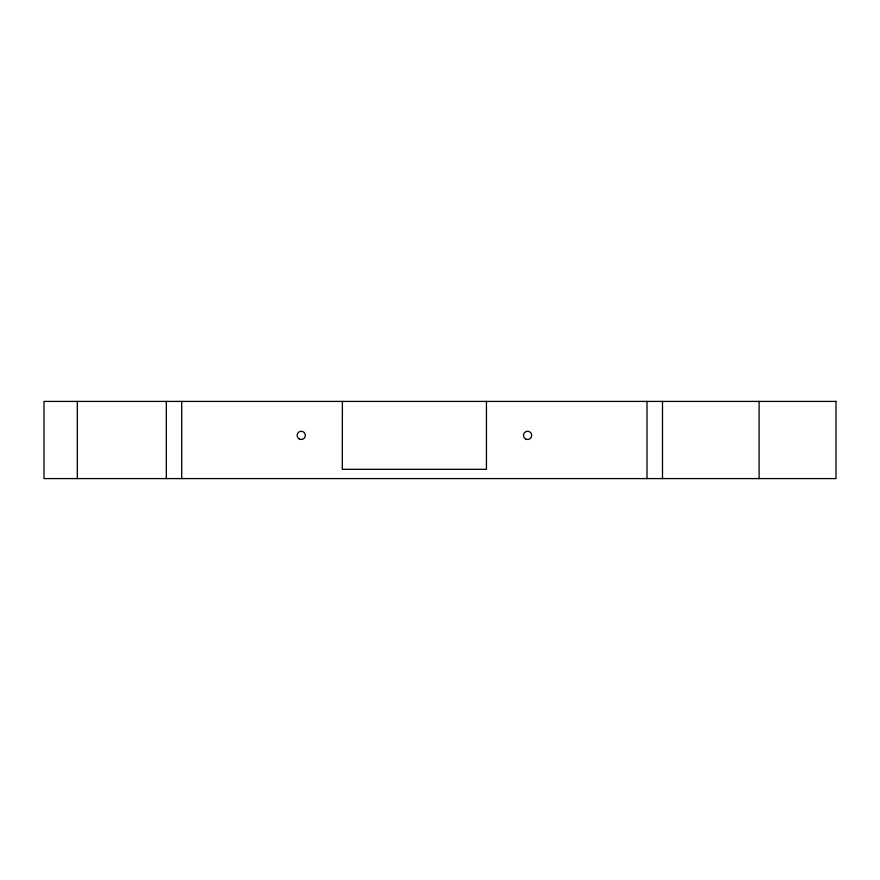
<?xml version="1.0" encoding="UTF-8"?>
<svg xmlns="http://www.w3.org/2000/svg" width="880" height="880" viewBox="0 0 880 880"><rect width="100%" height="100%" fill="white"/><g stroke="black" fill="none" stroke-linecap="round" stroke-linejoin="round"><path stroke-width="1.32" d="M759.099 401.412L759.099 478.588M662.497 401.412L662.497 478.588M647.009 401.412L647.009 478.588M486.442 401.412L486.442 469.326L342.309 469.326L342.386 401.412M181.72 401.412L181.72 478.588M166.331 401.412L166.331 478.588M77.308 401.412L77.308 478.588M836 401.412L44 401.412L44 478.588L836 478.588L836 401.412M299.178 438.933A4.114 4.114 0 0 0 305.349 435.369A4.114 4.114 0 0 0 299.178 431.805A4.114 4.114 0 0 0 299.178 438.933M525.536 438.933A4.114 4.114 0 0 0 531.707 435.369A4.114 4.114 0 0 0 525.536 431.805A4.114 4.114 0 0 0 525.536 438.933"/></g></svg>
